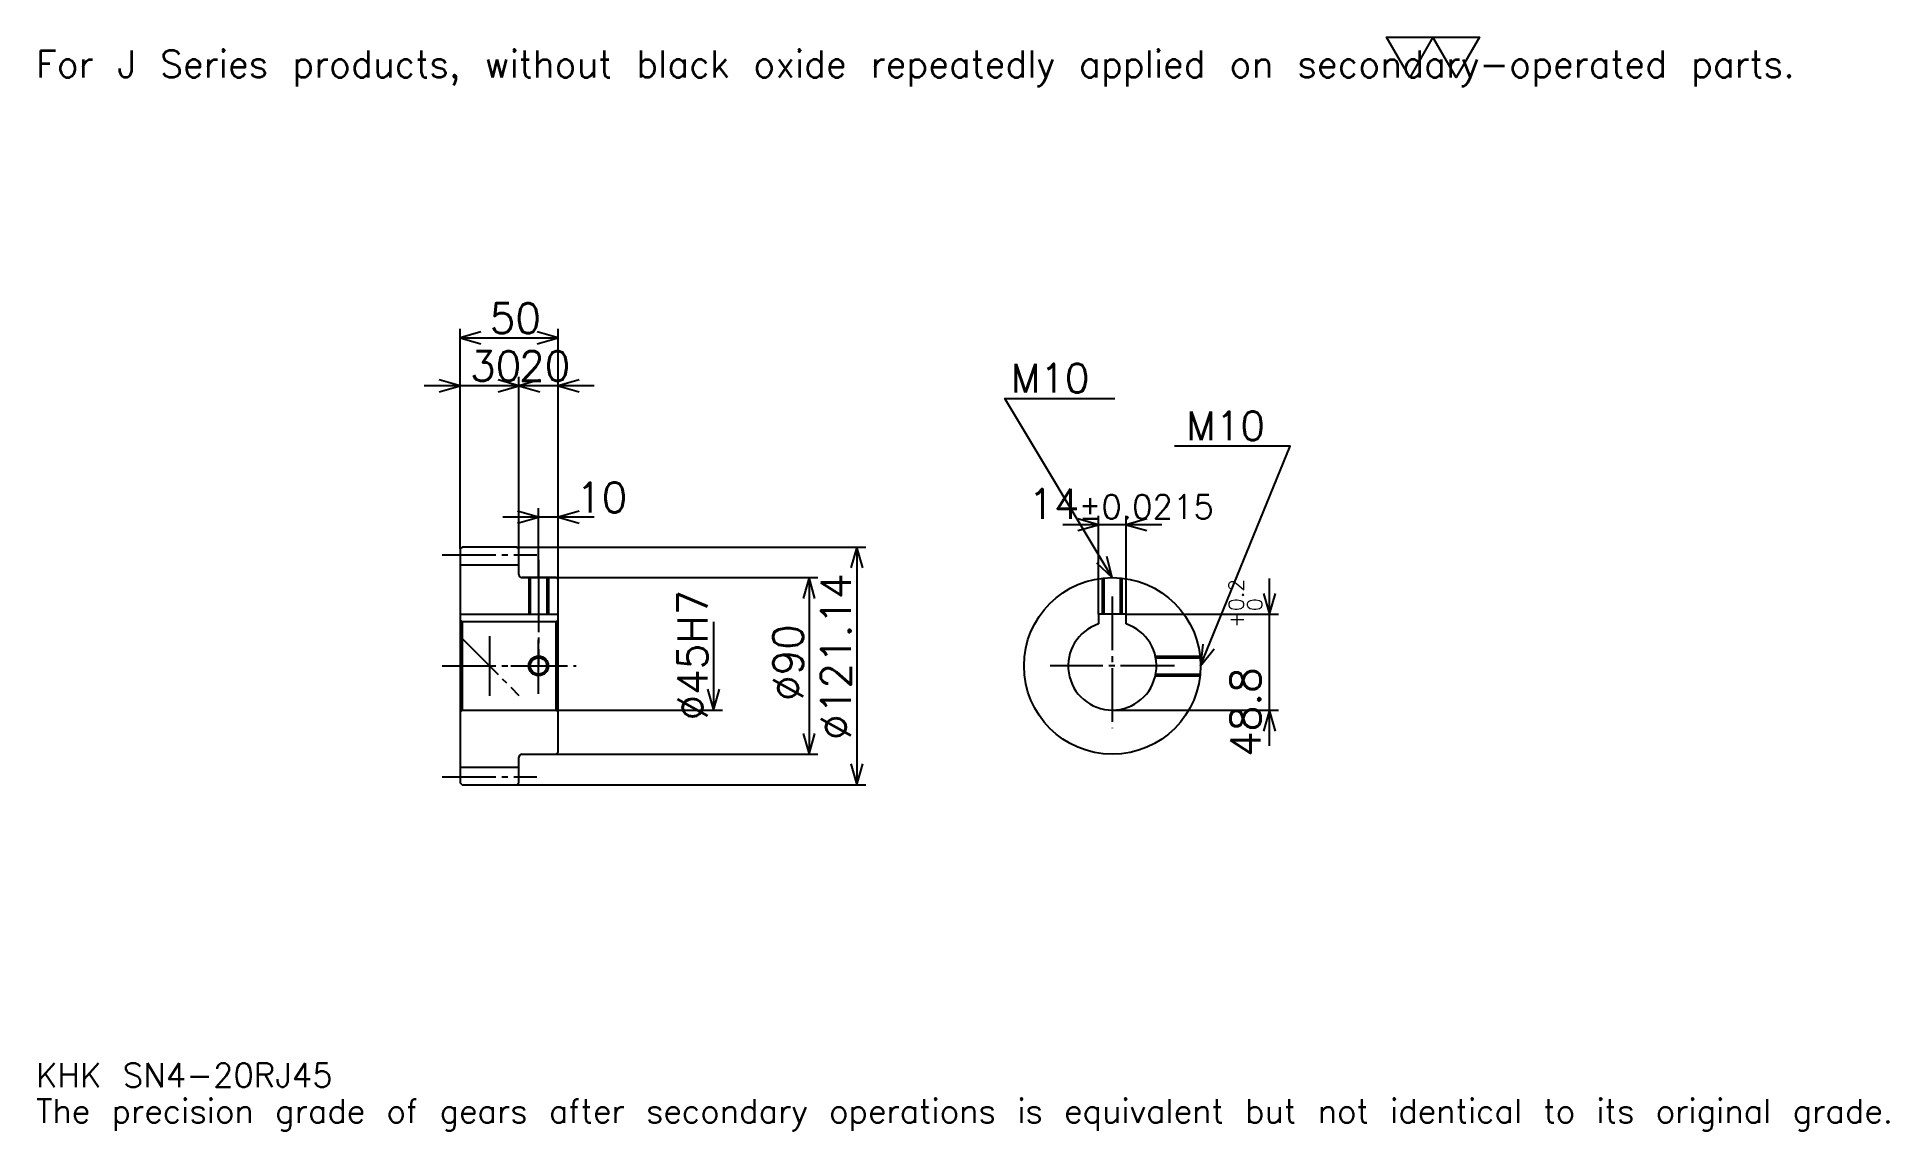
# Model space of a CAD drawing. Extents: x 31 to 975, y 11 to 568.
import ezdxf

# ---------------------------------------------------------------- set-up
doc = ezdxf.new("R2010")
doc.units = 0
doc.linetypes.add('DASHDOT', pattern=[36.521738, 27.391304, -3.043478, 3.043478, -3.043478])
doc.layers.get('0').update_dxf_attribs({"linetype": 'CONTINUOUS'})
doc.layers.add('DASHDOT', color=6, linetype='DASHDOT')
doc.styles.add('KANJI', font='TXT', dxfattribs={"bigfont": 'BIGFONT'})

msp = doc.modelspace()

# ---------------------------------------------------------------- linework, layer by layer
at = {"color": 5}
for p, q in [((246.521729, 308.61203), (246.521729, 419.698975)), ((296.521729, 308.61203), (296.521729, 419.698975)), ((246.521729, 415.133789), (296.521729, 415.133789)), ((294.782593, 390.78595), (228.260864, 390.78595)), ((314.782593, 390.78595), (258.260864, 390.78595)), ((276.521729, 308.61203), (276.521729, 395.351166)), ((314.782593, 323.829437), (268.260864, 323.829437)), ((286.521729, 308.61203), (286.521729, 328.394653)), ((571.913025, 274.343475), (571.913025, 324.560883)), ((585.913025, 274.343475), (585.913025, 324.560883)), ((604.173889, 319.995667), (553.652161, 319.995667)), ((246.521729, 307.61203), (246.521729, 308.61203)), ((275.521729, 308.61203), (296.521729, 308.61203)), ((276.521729, 307.61203), (276.521729, 308.61203)), ((286.521729, 293.043488), (286.521729, 308.61203)), ((286.521729, 293.043488), (286.521729, 308.61203)), ((296.521729, 308.61203), (453.260864, 308.61203)), ((296.521729, 292.043488), (296.521729, 308.61203)), ((448.695648, 308.61203), (448.695648, 187.474945)), ((278.021729, 293.043488), (296.521729, 293.043488)), ((296.521729, 293.043488), (428.913025, 293.043488)), ((424.347809, 293.043488), (424.347809, 203.043488)), ((658.956543, 207.282623), (658.956543, 292.60437)), ((585.913025, 274.343475), (663.521729, 274.343475)), ((375.652161, 270.543488), (375.652161, 225.543488)), ((296.521729, 225.543488), (380.217377, 225.543488)), ((578.913025, 225.543488), (663.521729, 225.543488)), ((278.021729, 203.043488), (296.521729, 203.043488)), ((296.521729, 203.043488), (428.913025, 203.043488)), ((275.521729, 187.474945), (296.521729, 187.474945)), ((296.521729, 187.474945), (453.260864, 187.474945))]:
    msp.add_line(p, q, dxfattribs=at)
at = {"color": 4}
for p, q in [((246.521729, 299.61203), (276.521729, 299.61203)), ((246.521729, 274.343475), (296.521729, 274.343475)), ((247.521729, 270.543488), (247.521729, 225.543488)), ((295.521729, 270.543488), (296.521729, 271.543488)), ((295.521729, 225.543488), (296.521729, 224.543488)), ((246.521729, 196.474945), (276.521729, 196.474945))]:
    msp.add_line(p, q, dxfattribs=at)
at = {"color": 7}
msp.add_line((261.521729, 263.260864), (261.521729, 232.826096), dxfattribs=at)
msp.add_lwpolyline([(730.434753, 547.826111), (718.565186, 568.400024), (766.043457, 568.400024), (754.173889, 547.826111), (742.304321, 568.400024), (730.434753, 547.826111)], dxfattribs=at)
at = {"color": 5}
for points in [[(257.173889, 418.177246), (246.521729, 415.133789), (257.173889, 412.090302)], [(285.869568, 412.090302), (296.521729, 415.133789), (285.869568, 418.177246)], [(235.869553, 387.742493), (246.521729, 390.78595), (235.869553, 393.829407)], [(265.869568, 387.742493), (276.521729, 390.78595), (265.869568, 393.829407)], [(287.173889, 393.829407), (276.521729, 390.78595), (287.173889, 387.742493)], [(307.173889, 393.829407), (296.521729, 390.78595), (307.173889, 387.742493)], [(578.913025, 293.043488), (524.130432, 384.347839), (580.130371, 384.347839)], [(623.913025, 248.043488), (669.565186, 360), (610.521729, 360)], [(275.869568, 320.78595), (286.521729, 323.829437), (275.869568, 326.872925)], [(307.173889, 326.872925), (296.521729, 323.829437), (307.173889, 320.78595)], [(561.260864, 316.952179), (571.913025, 319.995667), (561.260864, 323.039124)], [(596.565186, 323.039124), (585.913025, 319.995667), (596.565186, 316.952179)], [(451.739136, 297.959869), (448.695648, 308.61203), (445.652161, 297.959869)], [(570.822754, 300.611786), (578.913025, 293.043488), (576.042297, 303.7435)], [(427.391296, 282.391296), (424.347809, 293.043488), (421.304321, 282.391296)], [(655.913025, 284.995667), (658.956543, 274.343475), (662, 284.995667)], [(625.116943, 259.056305), (623.913025, 248.043488), (630.753296, 256.757965)], [(372.608673, 236.195663), (375.652161, 225.543488), (378.695618, 236.195663)], [(662, 214.891312), (658.956543, 225.543488), (655.913025, 214.891312)], [(421.304321, 213.695663), (424.347809, 203.043488), (427.391296, 213.695663)], [(445.652161, 198.127106), (448.695648, 187.474945), (451.739136, 198.127106)]]:
    msp.add_lwpolyline(points, dxfattribs=at)
at = {"color": 4}
for points in [[(276.521729, 294.543488), (276.521729, 307.61203), (275.521729, 308.61203), (247.521729, 308.61203), (246.521729, 307.61203), (246.521729, 224.543488)], [(278.021729, 203.043488), (295.521729, 203.043488), (296.521729, 204.043488), (296.521729, 292.043488), (295.521729, 293.043488), (278.021729, 293.043488)], [(281.521729, 293.043488), (281.521729, 274.343475)], [(282.331726, 293.043488), (282.331726, 274.343475)], [(290.711731, 293.043488), (290.711731, 274.343475)], [(291.521729, 293.043488), (291.521729, 274.343475)], [(573.913025, 274.343475), (573.913025, 292.764832)], [(574.723022, 274.343475), (574.723022, 292.847992)], [(583.103027, 274.343475), (583.103027, 292.847992)], [(583.913025, 274.343475), (583.913025, 292.764832)], [(585.913025, 269.42688), (585.913025, 274.343475), (571.913025, 274.343475), (571.913025, 269.42688)], [(246.521729, 224.543488), (247.521729, 225.543488), (295.521729, 225.543488), (295.521729, 270.543488), (247.521729, 270.543488), (246.521729, 271.543488)], [(600.850464, 253.043488), (623.634399, 253.043488)], [(601.019409, 252.23349), (623.717529, 252.23349)], [(600.850464, 243.043488), (623.634399, 243.043488)], [(601.019409, 243.853485), (623.717529, 243.853485)], [(246.521729, 224.543488), (246.521729, 188.474945), (247.521729, 187.474945), (275.521729, 187.474945), (276.521729, 188.474945), (276.521729, 201.543488)]]:
    msp.add_lwpolyline(points, dxfattribs=at)
for centre, radius in [((578.913025, 248.043488), 45), ((286.521729, 248.043488), 4.19)]:
    msp.add_circle(centre, radius, dxfattribs=at)
at = {"color": 7}
msp.add_circle((286.521729, 248.043488), 5, dxfattribs=at)
at = {"color": 4}
for centre, radius, start, end in [((278.021729, 294.543488), 1.5, 180, 270), ((578.913025, 248.043488), 22.5, 108.12620381, 71.87379619), ((278.021729, 201.543488), 1.5, 90, 180)]:
    msp.add_arc(centre, radius, start, end, dxfattribs=at)
at = {"layer": 'DASHDOT', "color": 7}
for p, q in [((237.391296, 304.61203), (285.652161, 304.61203)), ((286.521729, 293.043488), (286.521729, 248.043488)), ((578.913025, 283.473938), (578.913025, 216.413055)), ((246.521729, 263.043488), (276.521729, 233.043488)), ((237.391296, 248.043488), (305.652161, 248.043488)), ((610.543457, 248.043488), (547.282593, 248.043488)), ((237.391296, 191.474945), (285.652161, 191.474945))]:
    msp.add_line(p, q, dxfattribs=at)
for points in [[(286.521729, 302.17392), (286.521729, 265.213043)], [(286.521729, 233.913055), (286.521729, 262.17392)], [(272.391296, 248.043488), (300.652161, 248.043488)]]:
    msp.add_lwpolyline(points, dxfattribs=at)

# ---------------------------------------------------------------- texts
at = {"color": 7, "style": 'KANJI'}
for s, height, p in [('For J Series products, without black oxide repeatedly applied on secondary-operated parts.', 13.695652, (30.434782, 547.826111)), ('50', 15.217391, (261.630432, 417.568542)), ('30', 15.217391, (251.630417, 393.220734)), ('20', 15.217391, (276.630432, 393.220734)), ('M10', 14.608696, (527.173889, 387.391296)), ('M10', 14.608696, (616.608704, 363.043488)), ('10', 15.217391, (305.652161, 326.264221)), ('14', 15.217391, (536.088257, 323.039124)), ('%%p0.0215', 12.173913, (561.803833, 323.039124)), ('KHK SN4-20RJ45', 12.173913, (30.434782, 33.47826)), ('The precision grade of gears after secondary operations is equivalent but not identical to its original grade.', 12.173913, (30.434782, 15.217391))]:
    msp.add_text(s, height=height, dxfattribs=at).set_placement(p)
for s, height, p in [('%%c121.14', 15.217391, (445.652161, 210.380447)), ('%%c45H7', 15.217391, (372.608673, 220.271744)), ('0.2', 7.608696, (645.869568, 276.06189)), ('+', 7.608696, (645.869568, 267.540161)), ('0', 7.608696, (655.304321, 276.06189)), ('%%c90', 15.217391, (421.304321, 230.163055)), ('48.8', 15.217391, (654.391296, 201.673248))]:
    msp.add_text(s, height=height, rotation=90, dxfattribs=at).set_placement(p)

doc.saveas('drawing.dxf')
